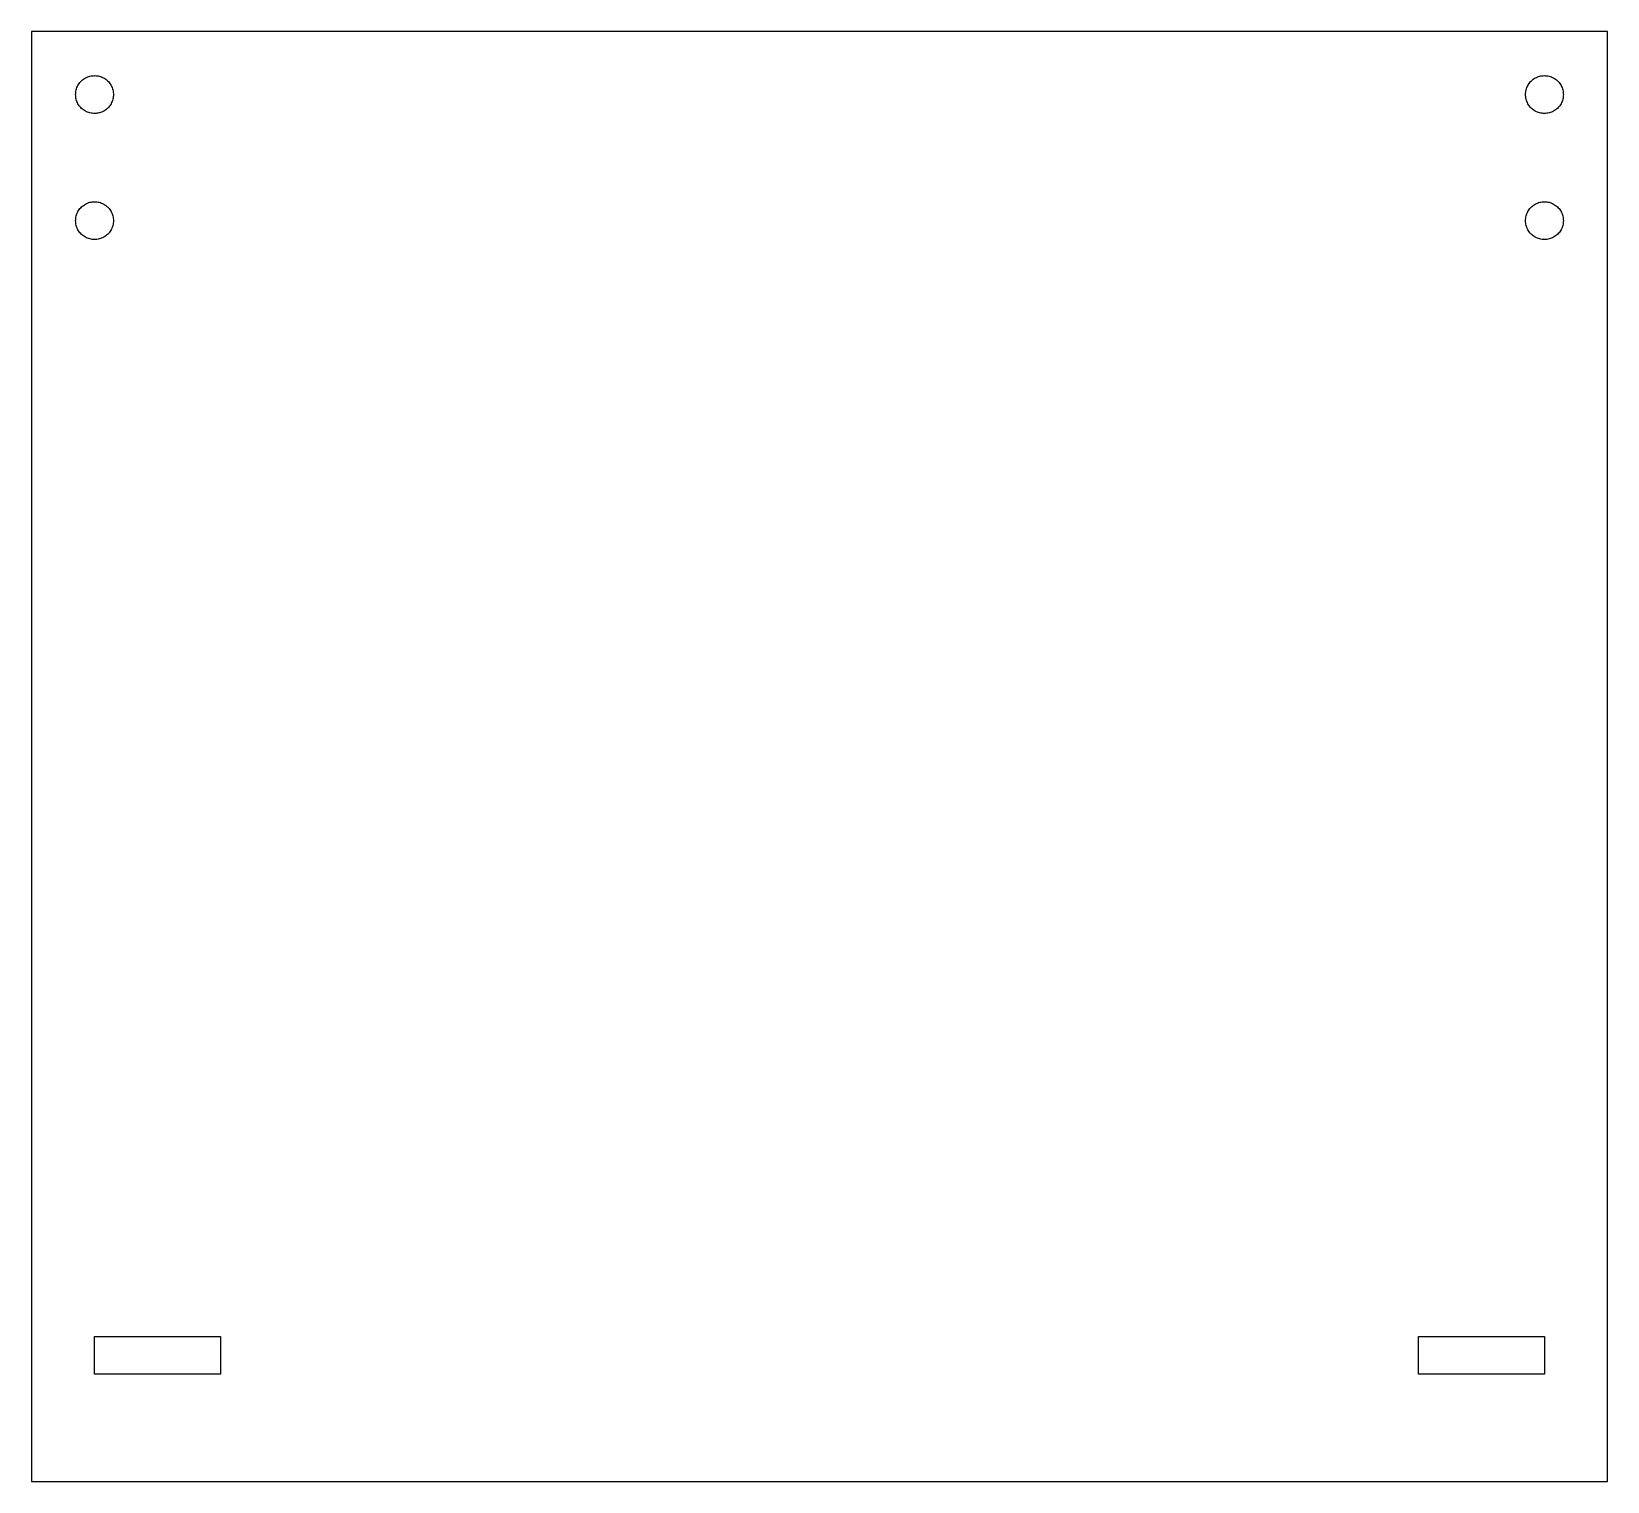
# Model space of a CAD drawing. Header units: metres. Extents: x -125 to 125, y -115 to 115.
import ezdxf

# ---------------------------------------------------------------- set-up
doc = ezdxf.new("R2010")
doc.units = ezdxf.units.M

msp = doc.modelspace()

# ---------------------------------------------------------------- linework, layer by layer
for p, q in [((125, 115), (-125, 115)), ((-125, 115), (-125, -115)), ((125, -115), (125, 115)), ((-116.763, 107.427), (-116.607, 107.533)), ((-116.607, 107.533), (-116.445, 107.629)), ((-116.445, 107.629), (-116.277, 107.714)), ((-116.277, 107.714), (-116.104, 107.789)), ((-116.104, 107.789), (-115.927, 107.853)), ((-115.927, 107.853), (-115.746, 107.906)), ((-115.746, 107.906), (-115.562, 107.947)), ((-115.562, 107.947), (-115.376, 107.976)), ((-115.376, 107.976), (-115.188, 107.994)), ((-115.188, 107.994), (-115, 108)), ((-115, 108), (-114.812, 107.994)), ((-114.812, 107.994), (-114.624, 107.976)), ((-114.624, 107.976), (-114.438, 107.947)), ((-114.438, 107.947), (-114.254, 107.906)), ((-114.254, 107.906), (-114.073, 107.853)), ((-114.073, 107.853), (-113.896, 107.789)), ((-113.896, 107.789), (-113.723, 107.714)), ((-113.723, 107.714), (-113.555, 107.629)), ((-113.555, 107.629), (-113.393, 107.533)), ((-113.393, 107.533), (-113.237, 107.427)), ((113.237, 107.427), (113.393, 107.533)), ((113.393, 107.533), (113.555, 107.629)), ((113.555, 107.629), (113.723, 107.714)), ((113.723, 107.714), (113.896, 107.789)), ((113.896, 107.789), (114.073, 107.853)), ((114.073, 107.853), (114.254, 107.906)), ((114.254, 107.906), (114.438, 107.947)), ((114.438, 107.947), (114.624, 107.976)), ((114.624, 107.976), (114.812, 107.994)), ((114.812, 107.994), (115, 108)), ((115, 108), (115.188, 107.994)), ((115.188, 107.994), (115.376, 107.976)), ((115.376, 107.976), (115.562, 107.947)), ((115.562, 107.947), (115.746, 107.906)), ((115.746, 107.906), (115.927, 107.853)), ((115.927, 107.853), (116.104, 107.789)), ((116.104, 107.789), (116.277, 107.714)), ((116.277, 107.714), (116.445, 107.629)), ((116.445, 107.629), (116.607, 107.533)), ((116.607, 107.533), (116.763, 107.427)), ((-118, 105), (-117.994, 105.188)), ((-117.994, 104.812), (-118, 105)), ((-117.994, 105.188), (-117.976, 105.376)), ((-117.976, 105.376), (-117.947, 105.562)), ((-117.947, 105.562), (-117.906, 105.746)), ((-117.906, 105.746), (-117.853, 105.927)), ((-117.853, 105.927), (-117.789, 106.104)), ((-117.789, 106.104), (-117.714, 106.277)), ((-117.714, 106.277), (-117.629, 106.445)), ((-117.629, 106.445), (-117.533, 106.607)), ((-117.533, 106.607), (-117.427, 106.763)), ((-117.427, 106.763), (-117.312, 106.912)), ((-117.312, 106.912), (-117.187, 107.054)), ((-117.187, 107.054), (-117.054, 107.187)), ((-117.054, 107.187), (-116.912, 107.312)), ((-116.912, 107.312), (-116.763, 107.427)), ((-113.237, 107.427), (-113.088, 107.312)), ((-113.088, 107.312), (-112.946, 107.187)), ((-112.946, 107.187), (-112.813, 107.054)), ((-112.813, 107.054), (-112.688, 106.912)), ((-112.688, 106.912), (-112.573, 106.763)), ((-112.573, 106.763), (-112.467, 106.607)), ((-112.467, 106.607), (-112.371, 106.445)), ((-112.371, 106.445), (-112.286, 106.277)), ((-112.286, 106.277), (-112.211, 106.104)), ((-112.211, 106.104), (-112.147, 105.927)), ((-112.147, 105.927), (-112.094, 105.746)), ((-112.094, 105.746), (-112.053, 105.562)), ((-112.053, 105.562), (-112.024, 105.376)), ((-112.024, 105.376), (-112.006, 105.188)), ((-112.006, 105.188), (-112, 105)), ((-112, 105), (-112.006, 104.812)), ((112, 105), (112.006, 105.188)), ((112.006, 104.812), (112, 105)), ((112.006, 105.188), (112.024, 105.376)), ((112.024, 105.376), (112.053, 105.562)), ((112.053, 105.562), (112.094, 105.746)), ((112.094, 105.746), (112.147, 105.927)), ((112.147, 105.927), (112.211, 106.104)), ((112.211, 106.104), (112.286, 106.277)), ((112.286, 106.277), (112.371, 106.445)), ((112.371, 106.445), (112.467, 106.607)), ((112.467, 106.607), (112.573, 106.763)), ((112.573, 106.763), (112.688, 106.912)), ((112.688, 106.912), (112.813, 107.054)), ((112.813, 107.054), (112.946, 107.187)), ((112.946, 107.187), (113.088, 107.312)), ((113.088, 107.312), (113.237, 107.427)), ((116.763, 107.427), (116.912, 107.312)), ((116.912, 107.312), (117.054, 107.187)), ((117.054, 107.187), (117.187, 107.054)), ((117.187, 107.054), (117.312, 106.912)), ((117.312, 106.912), (117.427, 106.763)), ((117.427, 106.763), (117.533, 106.607)), ((117.533, 106.607), (117.629, 106.445)), ((117.629, 106.445), (117.714, 106.277)), ((117.714, 106.277), (117.789, 106.104)), ((117.789, 106.104), (117.853, 105.927)), ((117.853, 105.927), (117.906, 105.746)), ((117.906, 105.746), (117.947, 105.562)), ((117.947, 105.562), (117.976, 105.376)), ((117.976, 105.376), (117.994, 105.188)), ((117.994, 105.188), (118, 105)), ((118, 105), (117.994, 104.812)), ((-117.976, 104.624), (-117.994, 104.812)), ((-117.947, 104.438), (-117.976, 104.624)), ((-117.906, 104.254), (-117.947, 104.438)), ((-117.853, 104.073), (-117.906, 104.254)), ((-117.789, 103.896), (-117.853, 104.073)), ((-117.714, 103.723), (-117.789, 103.896)), ((-117.629, 103.555), (-117.714, 103.723)), ((-117.533, 103.393), (-117.629, 103.555)), ((-117.427, 103.237), (-117.533, 103.393)), ((-117.312, 103.088), (-117.427, 103.237)), ((-117.187, 102.946), (-117.312, 103.088)), ((-117.054, 102.813), (-117.187, 102.946)), ((-116.912, 102.688), (-117.054, 102.813)), ((-116.763, 102.573), (-116.912, 102.688)), ((-116.607, 102.467), (-116.763, 102.573)), ((-113.237, 102.573), (-113.393, 102.467)), ((-113.088, 102.688), (-113.237, 102.573)), ((-112.946, 102.813), (-113.088, 102.688)), ((-112.813, 102.946), (-112.946, 102.813)), ((-112.688, 103.088), (-112.813, 102.946)), ((-112.573, 103.237), (-112.688, 103.088)), ((-112.467, 103.393), (-112.573, 103.237)), ((-112.371, 103.555), (-112.467, 103.393)), ((-112.286, 103.723), (-112.371, 103.555)), ((-112.211, 103.896), (-112.286, 103.723)), ((-112.147, 104.073), (-112.211, 103.896)), ((-112.094, 104.254), (-112.147, 104.073)), ((-112.053, 104.438), (-112.094, 104.254)), ((-112.024, 104.624), (-112.053, 104.438)), ((-112.006, 104.812), (-112.024, 104.624)), ((112.024, 104.624), (112.006, 104.812)), ((112.053, 104.438), (112.024, 104.624)), ((112.094, 104.254), (112.053, 104.438)), ((112.147, 104.073), (112.094, 104.254)), ((112.211, 103.896), (112.147, 104.073)), ((112.286, 103.723), (112.211, 103.896)), ((112.371, 103.555), (112.286, 103.723)), ((112.467, 103.393), (112.371, 103.555)), ((112.573, 103.237), (112.467, 103.393)), ((112.688, 103.088), (112.573, 103.237)), ((112.813, 102.946), (112.688, 103.088)), ((112.946, 102.813), (112.813, 102.946)), ((113.088, 102.688), (112.946, 102.813)), ((113.237, 102.573), (113.088, 102.688)), ((113.393, 102.467), (113.237, 102.573)), ((116.763, 102.573), (116.607, 102.467)), ((116.912, 102.688), (116.763, 102.573)), ((117.054, 102.813), (116.912, 102.688)), ((117.187, 102.946), (117.054, 102.813)), ((117.312, 103.088), (117.187, 102.946)), ((117.427, 103.237), (117.312, 103.088)), ((117.533, 103.393), (117.427, 103.237)), ((117.629, 103.555), (117.533, 103.393)), ((117.714, 103.723), (117.629, 103.555)), ((117.789, 103.896), (117.714, 103.723)), ((117.853, 104.073), (117.789, 103.896)), ((117.906, 104.254), (117.853, 104.073)), ((117.947, 104.438), (117.906, 104.254)), ((117.976, 104.624), (117.947, 104.438)), ((117.994, 104.812), (117.976, 104.624)), ((-116.445, 102.371), (-116.607, 102.467)), ((-116.277, 102.286), (-116.445, 102.371)), ((-116.104, 102.211), (-116.277, 102.286)), ((-115.927, 102.147), (-116.104, 102.211)), ((-115.746, 102.094), (-115.927, 102.147)), ((-115.562, 102.053), (-115.746, 102.094)), ((-115.376, 102.024), (-115.562, 102.053)), ((-115.188, 102.006), (-115.376, 102.024)), ((-115, 102), (-115.188, 102.006)), ((-114.812, 102.006), (-115, 102)), ((-114.624, 102.024), (-114.812, 102.006)), ((-114.438, 102.053), (-114.624, 102.024)), ((-114.254, 102.094), (-114.438, 102.053)), ((-114.073, 102.147), (-114.254, 102.094)), ((-113.896, 102.211), (-114.073, 102.147)), ((-113.723, 102.286), (-113.896, 102.211)), ((-113.555, 102.371), (-113.723, 102.286)), ((-113.393, 102.467), (-113.555, 102.371)), ((113.555, 102.371), (113.393, 102.467)), ((113.723, 102.286), (113.555, 102.371)), ((113.896, 102.211), (113.723, 102.286)), ((114.073, 102.147), (113.896, 102.211)), ((114.254, 102.094), (114.073, 102.147)), ((114.438, 102.053), (114.254, 102.094)), ((114.624, 102.024), (114.438, 102.053)), ((114.812, 102.006), (114.624, 102.024)), ((115, 102), (114.812, 102.006)), ((115.188, 102.006), (115, 102)), ((115.376, 102.024), (115.188, 102.006)), ((115.562, 102.053), (115.376, 102.024)), ((115.746, 102.094), (115.562, 102.053)), ((115.927, 102.147), (115.746, 102.094)), ((116.104, 102.211), (115.927, 102.147)), ((116.277, 102.286), (116.104, 102.211)), ((116.445, 102.371), (116.277, 102.286)), ((116.607, 102.467), (116.445, 102.371)), ((-116.763, 87.4271), (-116.607, 87.533)), ((-116.607, 87.533), (-116.445, 87.6289)), ((-116.445, 87.6289), (-116.277, 87.7145)), ((-116.277, 87.7145), (-116.104, 87.7893)), ((-116.104, 87.7893), (-115.927, 87.8532)), ((-115.927, 87.8532), (-115.746, 87.9058)), ((-115.746, 87.9058), (-115.562, 87.9469)), ((-115.562, 87.9469), (-115.376, 87.9763)), ((-115.376, 87.9763), (-115.188, 87.9941)), ((-115.188, 87.9941), (-115, 88)), ((-115, 88), (-114.812, 87.9941)), ((-114.812, 87.9941), (-114.624, 87.9763)), ((-114.624, 87.9763), (-114.438, 87.9469)), ((-114.438, 87.9469), (-114.254, 87.9058)), ((-114.254, 87.9058), (-114.073, 87.8532)), ((-114.073, 87.8532), (-113.896, 87.7893)), ((-113.896, 87.7893), (-113.723, 87.7145)), ((-113.723, 87.7145), (-113.555, 87.6289)), ((-113.555, 87.6289), (-113.393, 87.533)), ((-113.393, 87.533), (-113.237, 87.4271)), ((113.237, 87.4271), (113.393, 87.533)), ((113.393, 87.533), (113.555, 87.6289)), ((113.555, 87.6289), (113.723, 87.7145)), ((113.723, 87.7145), (113.896, 87.7893)), ((113.896, 87.7893), (114.073, 87.8532)), ((114.073, 87.8532), (114.254, 87.9058)), ((114.254, 87.9058), (114.438, 87.9469)), ((114.438, 87.9469), (114.624, 87.9763)), ((114.624, 87.9763), (114.812, 87.9941)), ((114.812, 87.9941), (115, 88)), ((115, 88), (115.188, 87.9941)), ((115.188, 87.9941), (115.376, 87.9763)), ((115.376, 87.9763), (115.562, 87.9469)), ((115.562, 87.9469), (115.746, 87.9058)), ((115.746, 87.9058), (115.927, 87.8532)), ((115.927, 87.8532), (116.104, 87.7893)), ((116.104, 87.7893), (116.277, 87.7145)), ((116.277, 87.7145), (116.445, 87.6289)), ((116.445, 87.6289), (116.607, 87.533)), ((116.607, 87.533), (116.763, 87.4271)), ((-118, 85), (-117.994, 85.1884)), ((-117.994, 84.8116), (-118, 85)), ((-117.994, 85.1884), (-117.976, 85.376)), ((-117.976, 85.376), (-117.947, 85.5621)), ((-117.947, 85.5621), (-117.906, 85.7461)), ((-117.906, 85.7461), (-117.853, 85.9271)), ((-117.853, 85.9271), (-117.789, 86.1044)), ((-117.789, 86.1044), (-117.714, 86.2773)), ((-117.714, 86.2773), (-117.629, 86.4453)), ((-117.629, 86.4453), (-117.533, 86.6075)), ((-117.533, 86.6075), (-117.427, 86.7634)), ((-117.427, 86.7634), (-117.312, 86.9123)), ((-117.312, 86.9123), (-117.187, 87.0536)), ((-117.187, 87.0536), (-117.054, 87.1869)), ((-117.054, 87.1869), (-116.912, 87.3116)), ((-116.912, 87.3116), (-116.763, 87.4271)), ((-113.237, 87.4271), (-113.088, 87.3116)), ((-113.088, 87.3116), (-112.946, 87.1869)), ((-112.946, 87.1869), (-112.813, 87.0536)), ((-112.813, 87.0536), (-112.688, 86.9123)), ((-112.688, 86.9123), (-112.573, 86.7634)), ((-112.573, 86.7634), (-112.467, 86.6075)), ((-112.467, 86.6075), (-112.371, 86.4453)), ((-112.371, 86.4453), (-112.286, 86.2773)), ((-112.286, 86.2773), (-112.211, 86.1044)), ((-112.211, 86.1044), (-112.147, 85.9271)), ((-112.147, 85.9271), (-112.094, 85.7461)), ((-112.094, 85.7461), (-112.053, 85.5621)), ((-112.053, 85.5621), (-112.024, 85.376)), ((-112.024, 85.376), (-112.006, 85.1884)), ((-112.006, 85.1884), (-112, 85)), ((-112, 85), (-112.006, 84.8116)), ((112, 85), (112.006, 85.1884)), ((112.006, 84.8116), (112, 85)), ((112.006, 85.1884), (112.024, 85.376)), ((112.024, 85.376), (112.053, 85.5621)), ((112.053, 85.5621), (112.094, 85.7461)), ((112.094, 85.7461), (112.147, 85.9271)), ((112.147, 85.9271), (112.211, 86.1044)), ((112.211, 86.1044), (112.286, 86.2773)), ((112.286, 86.2773), (112.371, 86.4453)), ((112.371, 86.4453), (112.467, 86.6075)), ((112.467, 86.6075), (112.573, 86.7634)), ((112.573, 86.7634), (112.688, 86.9123)), ((112.688, 86.9123), (112.813, 87.0536)), ((112.813, 87.0536), (112.946, 87.1869)), ((112.946, 87.1869), (113.088, 87.3116)), ((113.088, 87.3116), (113.237, 87.4271)), ((116.763, 87.4271), (116.912, 87.3116)), ((116.912, 87.3116), (117.054, 87.1869)), ((117.054, 87.1869), (117.187, 87.0536)), ((117.187, 87.0536), (117.312, 86.9123)), ((117.312, 86.9123), (117.427, 86.7634)), ((117.427, 86.7634), (117.533, 86.6075)), ((117.533, 86.6075), (117.629, 86.4453)), ((117.629, 86.4453), (117.714, 86.2773)), ((117.714, 86.2773), (117.789, 86.1044)), ((117.789, 86.1044), (117.853, 85.9271)), ((117.853, 85.9271), (117.906, 85.7461)), ((117.906, 85.7461), (117.947, 85.5621)), ((117.947, 85.5621), (117.976, 85.376)), ((117.976, 85.376), (117.994, 85.1884)), ((117.994, 85.1884), (118, 85)), ((118, 85), (117.994, 84.8116)), ((-117.976, 84.624), (-117.994, 84.8116)), ((-117.947, 84.4379), (-117.976, 84.624)), ((-117.906, 84.2539), (-117.947, 84.4379)), ((-117.853, 84.073), (-117.906, 84.2539)), ((-117.789, 83.8956), (-117.853, 84.073)), ((-117.714, 83.7227), (-117.789, 83.8956)), ((-117.629, 83.5547), (-117.714, 83.7227)), ((-117.533, 83.3925), (-117.629, 83.5547)), ((-117.427, 83.2366), (-117.533, 83.3925)), ((-117.312, 83.0877), (-117.427, 83.2366)), ((-117.187, 82.9464), (-117.312, 83.0877)), ((-117.054, 82.8131), (-117.187, 82.9464)), ((-116.912, 82.6885), (-117.054, 82.8131)), ((-116.763, 82.573), (-116.912, 82.6885)), ((-116.607, 82.467), (-116.763, 82.573)), ((-113.237, 82.573), (-113.393, 82.467)), ((-113.088, 82.6885), (-113.237, 82.573)), ((-112.946, 82.8131), (-113.088, 82.6885)), ((-112.813, 82.9464), (-112.946, 82.8131)), ((-112.688, 83.0877), (-112.813, 82.9464)), ((-112.573, 83.2366), (-112.688, 83.0877)), ((-112.467, 83.3925), (-112.573, 83.2366)), ((-112.371, 83.5547), (-112.467, 83.3925)), ((-112.286, 83.7227), (-112.371, 83.5547)), ((-112.211, 83.8956), (-112.286, 83.7227)), ((-112.147, 84.073), (-112.211, 83.8956)), ((-112.094, 84.2539), (-112.147, 84.073)), ((-112.053, 84.4379), (-112.094, 84.2539)), ((-112.024, 84.624), (-112.053, 84.4379)), ((-112.006, 84.8116), (-112.024, 84.624)), ((112.024, 84.624), (112.006, 84.8116)), ((112.053, 84.4379), (112.024, 84.624)), ((112.094, 84.2539), (112.053, 84.4379)), ((112.147, 84.073), (112.094, 84.2539)), ((112.211, 83.8956), (112.147, 84.073)), ((112.286, 83.7227), (112.211, 83.8956)), ((112.371, 83.5547), (112.286, 83.7227)), ((112.467, 83.3925), (112.371, 83.5547)), ((112.573, 83.2366), (112.467, 83.3925)), ((112.688, 83.0877), (112.573, 83.2366)), ((112.813, 82.9464), (112.688, 83.0877)), ((112.946, 82.8131), (112.813, 82.9464)), ((113.088, 82.6885), (112.946, 82.8131)), ((113.237, 82.573), (113.088, 82.6885)), ((113.393, 82.467), (113.237, 82.573)), ((116.763, 82.573), (116.607, 82.467)), ((116.912, 82.6885), (116.763, 82.573)), ((117.054, 82.8131), (116.912, 82.6885)), ((117.187, 82.9464), (117.054, 82.8131)), ((117.312, 83.0877), (117.187, 82.9464)), ((117.427, 83.2366), (117.312, 83.0877)), ((117.533, 83.3925), (117.427, 83.2366)), ((117.629, 83.5547), (117.533, 83.3925)), ((117.714, 83.7227), (117.629, 83.5547)), ((117.789, 83.8956), (117.714, 83.7227)), ((117.853, 84.073), (117.789, 83.8956)), ((117.906, 84.2539), (117.853, 84.073)), ((117.947, 84.4379), (117.906, 84.2539)), ((117.976, 84.624), (117.947, 84.4379)), ((117.994, 84.8116), (117.976, 84.624)), ((-116.445, 82.3711), (-116.607, 82.467)), ((-116.277, 82.2855), (-116.445, 82.3711)), ((-116.104, 82.2107), (-116.277, 82.2855)), ((-115.927, 82.1468), (-116.104, 82.2107)), ((-115.746, 82.0943), (-115.927, 82.1468)), ((-115.562, 82.0531), (-115.746, 82.0943)), ((-115.376, 82.0237), (-115.562, 82.0531)), ((-115.188, 82.0059), (-115.376, 82.0237)), ((-115, 82), (-115.188, 82.0059)), ((-114.812, 82.0059), (-115, 82)), ((-114.624, 82.0237), (-114.812, 82.0059)), ((-114.438, 82.0531), (-114.624, 82.0237)), ((-114.254, 82.0943), (-114.438, 82.0531)), ((-114.073, 82.1468), (-114.254, 82.0943)), ((-113.896, 82.2107), (-114.073, 82.1468)), ((-113.723, 82.2855), (-113.896, 82.2107)), ((-113.555, 82.3711), (-113.723, 82.2855)), ((-113.393, 82.467), (-113.555, 82.3711)), ((113.555, 82.3711), (113.393, 82.467)), ((113.723, 82.2855), (113.555, 82.3711)), ((113.896, 82.2107), (113.723, 82.2855)), ((114.073, 82.1468), (113.896, 82.2107)), ((114.254, 82.0943), (114.073, 82.1468)), ((114.438, 82.0531), (114.254, 82.0943)), ((114.624, 82.0237), (114.438, 82.0531)), ((114.812, 82.0059), (114.624, 82.0237)), ((115, 82), (114.812, 82.0059)), ((115.188, 82.0059), (115, 82)), ((115.376, 82.0237), (115.188, 82.0059)), ((115.562, 82.0531), (115.376, 82.0237)), ((115.746, 82.0943), (115.562, 82.0531)), ((115.927, 82.1468), (115.746, 82.0943)), ((116.104, 82.2107), (115.927, 82.1468)), ((116.277, 82.2855), (116.104, 82.2107)), ((116.445, 82.3711), (116.277, 82.2855)), ((116.607, 82.467), (116.445, 82.3711)), ((-115, -98), (-115, -92)), ((-115, -92), (-95, -92)), ((-95, -92), (-95, -98)), ((95, -98), (95, -92)), ((95, -92), (115, -92)), ((115, -92), (115, -98)), ((-95, -98), (-115, -98)), ((115, -98), (95, -98)), ((-125, -115), (125, -115))]:
    msp.add_line(p, q)

doc.saveas('drawing.dxf')
